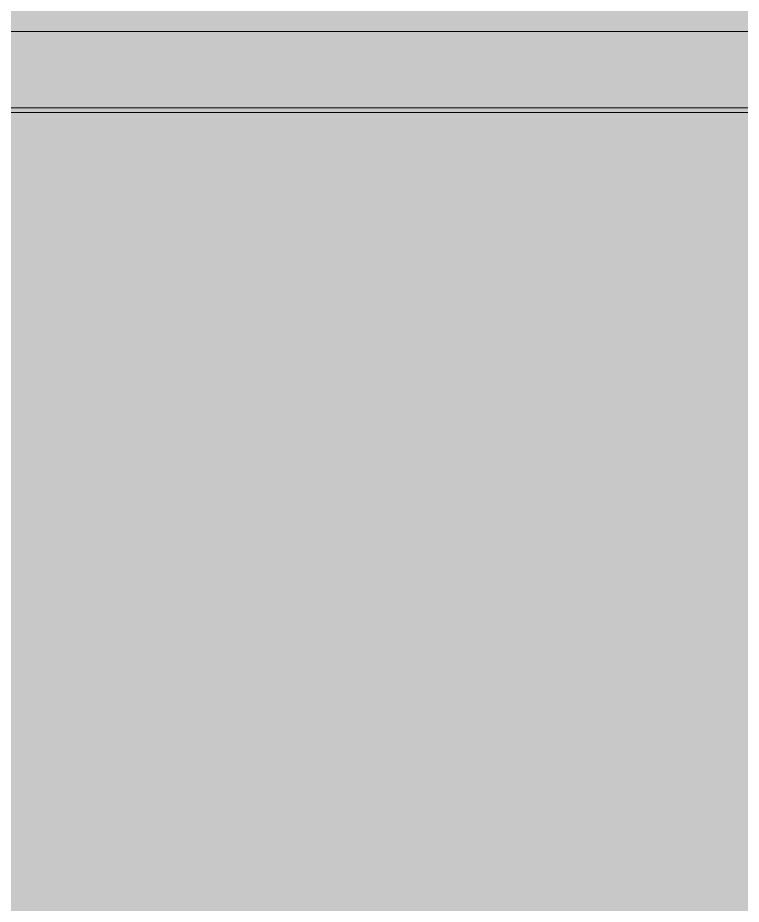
# Model space of a CAD drawing. Header units: inches. Extents: x 1822 to 8392, y -297 to 673.
# Drawn here: x 3222.95 to 3232.74, y 335.31 to 347.31 of the extents above; entities that cross this region are included whole.
import ezdxf

# ---------------------------------------------------------------- set-up
doc = ezdxf.new("R2010")
doc.units = ezdxf.units.IN
doc.header["$MEASUREMENT"] = 0
doc.layers.add('A-GLAZ-1', color=151, linetype='Continuous', lineweight=9)

# ---------------------------------------------------------------- blocks, each defined once
blk = doc.blocks.new('Window-Double_Hung-Marvin-Essential - ESDH3066 - 3rd floor-V1-BUILDING ELEVATION - EAST')
at = {"layer": 'A-GLAZ-1'}
for points in [[(3251.041, 271.667), (3251.405, 271.667), (3251.405, 347.501), (3217.24, 347.501), (3217.24, 271.667), (3217.947, 271.667), (3217.947, 347.125), (3250.697, 347.125), (3250.697, 271.667), (3250.837, 271.667)], [(3219.041, 346.031), (3249.603, 346.031), (3249.603, 346.092), (3218.98, 346.092)], [(3249.603, 310.719), (3249.603, 346.031), (3219.041, 346.031), (3219.041, 310.719), (3234.078, 310.719)]]:
    blk.add_hatch(color=256, dxfattribs=at).paths.add_polyline_path(points, flags=0)
h = blk.add_hatch(color=256, dxfattribs=at)
h.paths.add_polyline_path([(3250.26, 309.437), (3250.697, 309.437), (3250.697, 347.125), (3217.947, 347.125), (3217.947, 309.437), (3250.103, 309.437)], flags=0)
h.paths.add_polyline_path([(3249.664, 310.658), (3218.98, 310.658), (3218.98, 346.092), (3249.664, 346.092), (3249.664, 311.603)], flags=0)
for p, q in [((3217.947, 347.125), (3250.697, 347.125)), ((3249.664, 346.092), (3218.98, 346.092)), ((3249.603, 346.031), (3219.041, 346.031))]:
    blk.add_line(p, q, dxfattribs=at)

msp = doc.modelspace()

# ---------------------------------------------------------------- block references
at = {"layer": 'A-GLAZ-1'}
msp.add_blockref('Window-Double_Hung-Marvin-Essential - ESDH3066 - 3rd floor-V1-BUILDING ELEVATION - EAST', (0, 0), dxfattribs=at)

doc.saveas('drawing.dxf')
